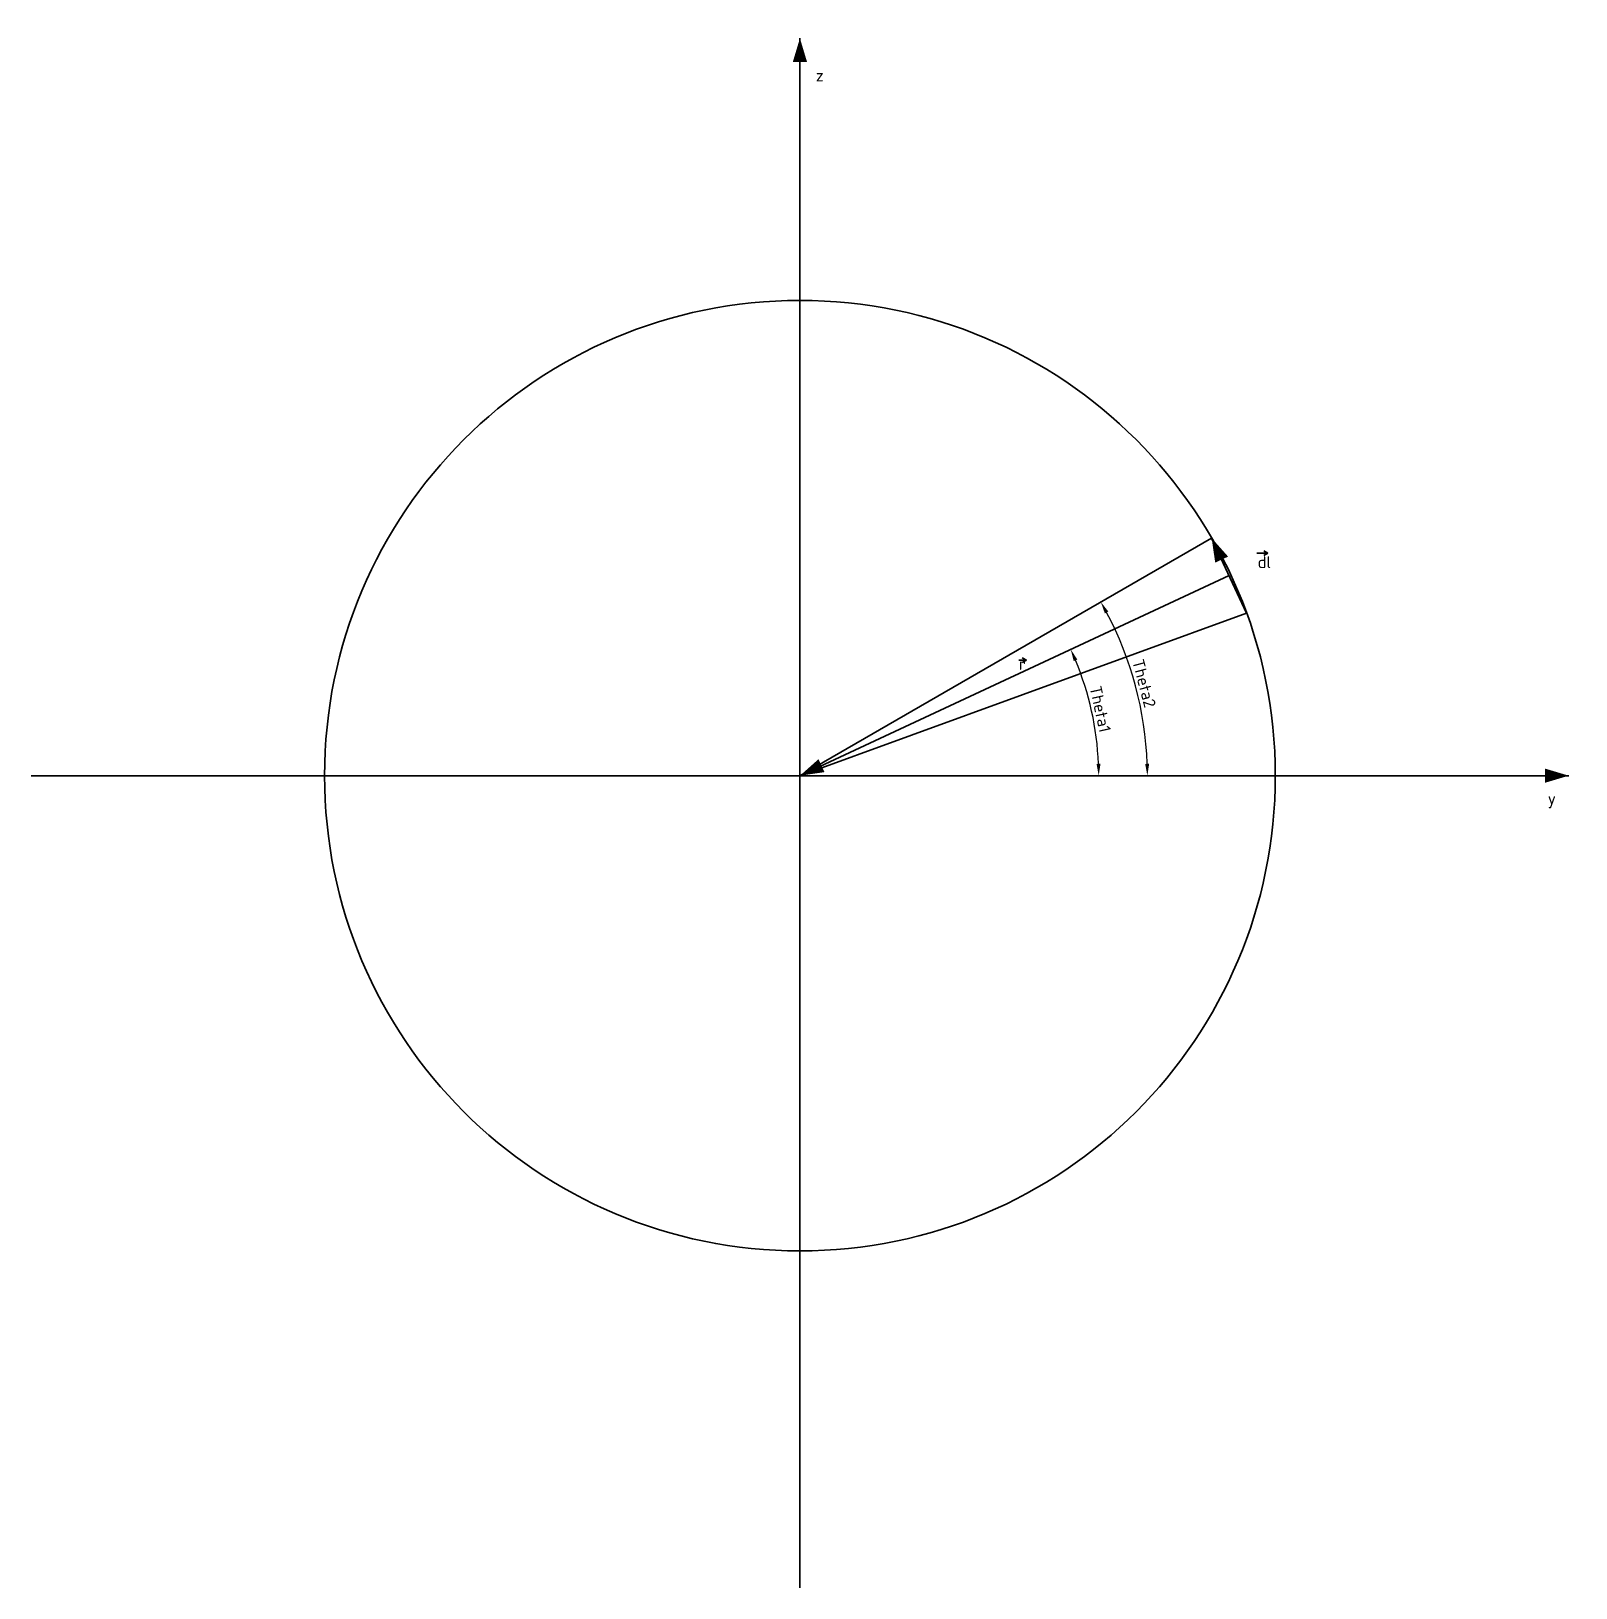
# Model space of a CAD drawing. Header units: millimetres. Extents: x 178 to 503, y -28 to 299.
import ezdxf

# ---------------------------------------------------------------- set-up
doc = ezdxf.new("R2010")
doc.units = ezdxf.units.MM
doc.header["$PDMODE"] = 1
doc.header["$PDSIZE"] = 1
doc.layers.add('Netnhat', color=7, linetype='Continuous', lineweight=35)
doc.dimstyles.new('ISO-25', dxfattribs={"dimtxt": 2.5, "dimasz": 2.5, "dimexe": 1.25, "dimexo": 0.625, "dimtad": 1, "dimtxsty": 'Standard', "dimcen": 2.5, "dimadec": 0, "dimazin": 0, "dimtfac": 1, "dimtmove": 0, "dimatfit": 3, "dimfxl": 1, "dimarcsym": 0})

# ---------------------------------------------------------------- blocks, each defined once
blk = doc.blocks.new('*D3')
at = {"layer": 'Defpoints', "color": 0}
for p in [(430.4, 184.76), (402.31, 151.77), (178.4, 142.66), (340.12, 142.66), (501.84, 142.66)]:
    blk.add_point(p, dxfattribs=at)
at = {"layer": 'Netnhat', "color": 0, "lineweight": -2}
blk.add_arc((340.12, 142.66), 62.85, 2.2791, 22.7209, dxfattribs=at)
at = {"layer": 'Netnhat', "color": 0}
for points in [[(397.71, 166.76), (398.48, 167.1), (397.08, 169.22)], [(403.34, 145.16), (402.51, 145.15), (402.97, 142.66)]]:
    blk.add_solid(points, dxfattribs=at)
at = {"layer": 'Netnhat', "color": 0, "insert": (403.31, 156.67), "char_height": 2.5, "attachment_point": 5, "rotation": 282.5}
blk.add_mtext('{\\fISOCPEUR|b0|i0|c0|p34;Theta1}', dxfattribs=at)
blk = doc.blocks.new('*D11')
at = {"layer": 'Defpoints', "color": 0}
for p in [(426.72, 192.66), (412.09, 155.35), (178.4, 142.66), (340.12, 142.66), (501.84, 142.66)]:
    blk.add_point(p, dxfattribs=at)
at = {"layer": 'Netnhat', "color": 0, "lineweight": -2}
blk.add_arc((340.12, 142.66), 73.08, 1.96, 28.04, dxfattribs=at)
at = {"layer": 'Netnhat', "color": 0}
for points in [[(404.26, 176.81), (404.99, 177.21), (403.41, 179.2)], [(413.58, 145.16), (412.74, 145.15), (413.2, 142.66)]]:
    blk.add_solid(points, dxfattribs=at)
at = {"layer": 'Netnhat', "color": 0, "insert": (412.52, 162.06), "char_height": 2.5, "attachment_point": 5, "rotation": 285}
blk.add_mtext('{\\fISOCPEUR|b0|i0|c0|p34;Theta2}', dxfattribs=at)

msp = doc.modelspace()

# ---------------------------------------------------------------- linework, layer by layer
for p in [(342.778, 242.656), (311.876, 237.761), (373.679, 237.761), (283.999, 223.557), (401.556, 223.557), (261.876, 201.434), (423.679, 201.434), (423.679, 201.434), (247.672, 173.557), (437.883, 173.557), (437.883, 173.557), (242.778, 142.656), (442.778, 142.656), (247.672, 111.754), (437.883, 111.754), (261.876, 83.877), (423.679, 83.877), (283.999, 61.754), (401.556, 61.754), (311.876, 47.55), (373.679, 47.55), (342.778, 42.656)]:
    msp.add_point(p)
at = {"layer": 'Netnhat'}
for p, q in [((340.118, -28.237), (340.118, 297.824)), ((340.118, 142.656), (426.72, 192.656)), ((436.249, 189.459), (438.544, 189.459)), ((438.544, 189.459), (437.678, 189.959)), ((438.544, 189.459), (437.678, 188.959)), ((340.118, 142.656), (434.087, 176.858)), ((387.766, 166.963), (386.9, 167.463)), ((386.161, 166.963), (387.766, 166.963)), ((387.766, 166.963), (386.9, 166.463)), ((178.398, 142.656), (501.837, 142.656))]:
    msp.add_line(p, q, dxfattribs=at)
at = {"layer": 'Netnhat', "color": 1}
msp.add_line((434.087, 176.858), (426.72, 192.656), dxfattribs=at)
at = {"layer": 'Netnhat', "color": 3}
msp.add_line((340.118, 142.656), (430.404, 184.757), dxfattribs=at)
at = {"layer": 'Netnhat'}
for points in [[(340.118, 297.824, 0, 3, 0), (340.118, 292.824, 3, 3, 0)], [(501.837, 142.656, 0, 3, 0), (496.837, 142.656, 3, 3, 0)]]:
    msp.add_lwpolyline(points, format="xyseb", dxfattribs=at)
at = {"layer": 'Netnhat', "color": 1}
msp.add_lwpolyline([(426.72, 192.656, 0, 3, 0), (428.833, 188.124, 3, 3, 0)], format="xyseb", dxfattribs=at)
at = {"layer": 'Netnhat', "color": 2}
msp.add_lwpolyline([(340.118, 142.656, 0, 3, 0), (344.649, 144.769, 3, 3, 0)], format="xyseb", dxfattribs=at)
at = {"layer": 'Netnhat'}
msp.add_circle((340.118, 142.656), 100, dxfattribs=at)

# ---------------------------------------------------------------- texts
at = {"layer": 'Netnhat', "char_height": 2.5, "attachment_point": 1}
for s, width, insert in [('{\\fISOCPEUR|b0|i0|c0|p34;z}', 9.46251, (343.435, 291.231)), ('{\\fISOCPEUR|b0|i0|c0|p34;dl}', 18.70965, (436.407, 188.831)), ('{\\fISOCPEUR|b0|i0|c0|p34;r}', 18.70965, (386.161, 167.411)), ('{\\fISOCPEUR|b0|i0|c0|p34;y}', 9.46251, (497.433, 139.07))]:
    msp.add_mtext_dynamic_manual_height_columns(s, width=width, gutter_width=12.5, heights=[0], dxfattribs=dict(at, insert=insert))

# ---------------------------------------------------------------- dimensions: what is measured, and where the dimension line sits
at = {"layer": 'Netnhat'}
for base, line2, text, picture, middle in [((412.092, 155.347), ((340.118, 142.656), (426.72, 192.656)), '{\\fISOCPEUR|b0|i0|c0|p34;Theta2}', '*D11', (412.523, 162.056)), ((402.309, 151.765), ((340.118, 142.656), (430.404, 184.757)), '{\\fISOCPEUR|b0|i0|c0|p34;Theta1}', '*D3', (403.313, 156.666))]:
    dim = msp.add_angular_dim_2l(base=base, line1=((178.398, 142.656), (501.837, 142.656)), line2=line2, text=text, dimstyle='ISO-25', dxfattribs=at)
    dim.commit()
    dim.dimension.update_dxf_attribs({"geometry": picture, "text_midpoint": middle})

doc.saveas('drawing.dxf')
